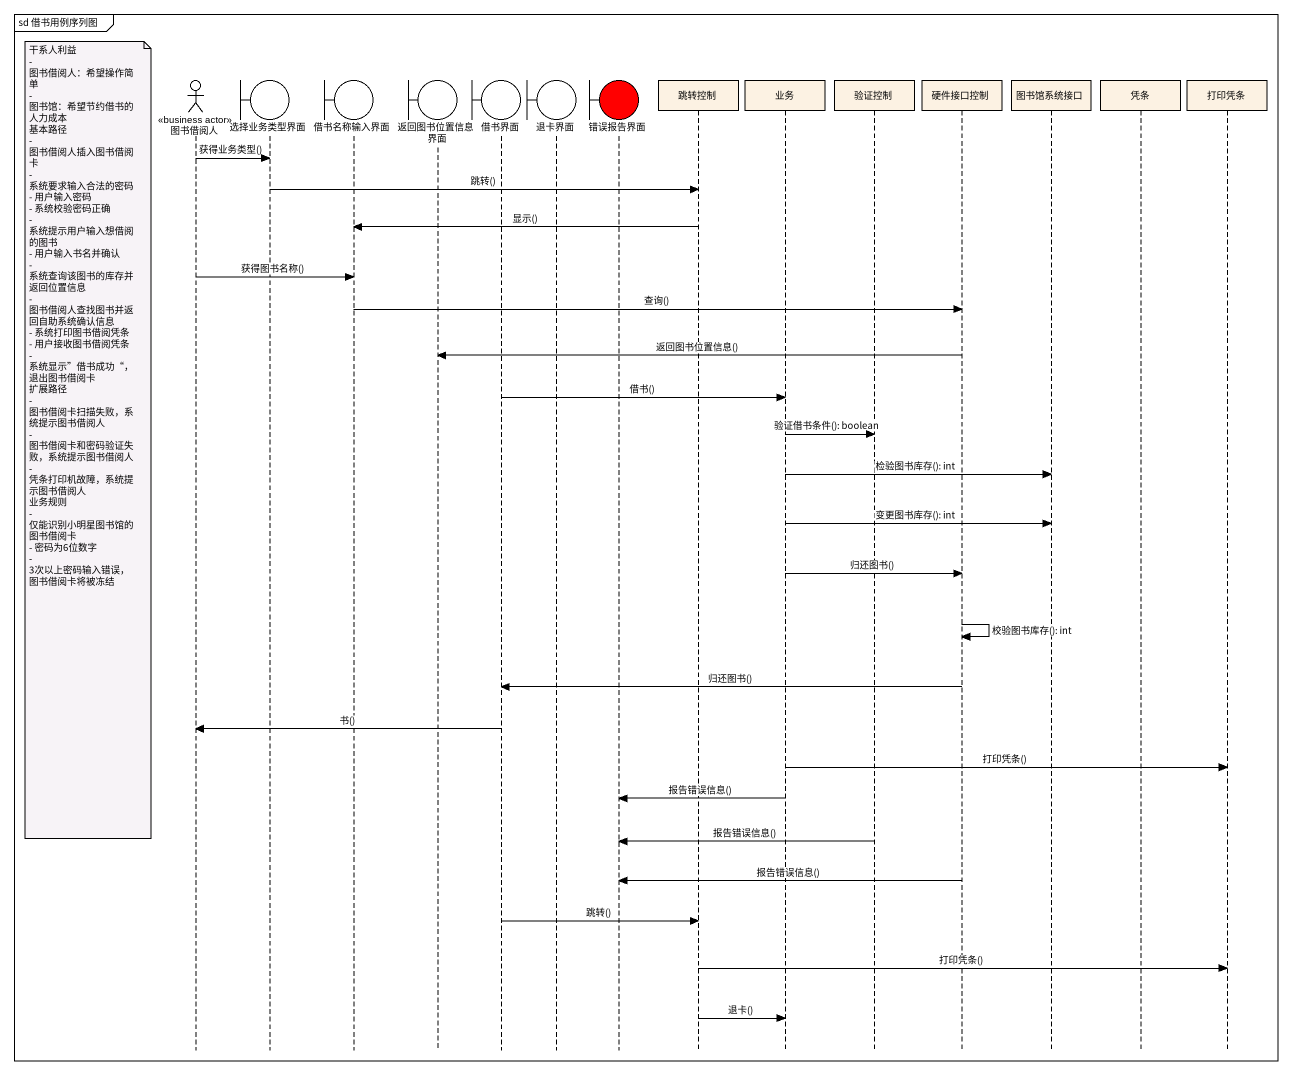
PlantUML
@startuml
mainframe sd 借书用例序列图
hide footbox
actor 图书借阅人 <<business actor>>
boundary 选择业务类型界面
boundary 借书名称输入界面
boundary 返回图书位置信息界面
boundary 借书界面
boundary 退卡界面
boundary 错误报告界面 #FF0000
participant 跳转控制
participant 业务
participant 验证控制
participant 硬件接口控制
participant 图书馆系统接口
participant 凭条
participant 打印凭条

图书借阅人 -> 选择业务类型界面 : 获得业务类型()
选择业务类型界面 -> 跳转控制 : 跳转()
跳转控制 -> 借书名称输入界面 : 显示()
图书借阅人 -> 借书名称输入界面 : 获得图书名称()
借书名称输入界面 -> 硬件接口控制 : 查询()
硬件接口控制 -> 返回图书位置信息界面 : 返回图书位置信息()
借书界面 -> 业务 : 借书()
业务 -> 验证控制 : 验证借书条件(): boolean
note left of 图书借阅人
  干系人利益
  - 图书借阅人：希望操作简单
  - 图书馆：希望节约借书的人力成本
  基本路径
  - 图书借阅人插入图书借阅卡
  - 系统要求输入合法的密码
  - 用户输入密码
  - 系统校验密码正确
  - 系统提示用户输入想借阅的图书
  - 用户输入书名并确认
  - 系统查询该图书的库存并返回位置信息
  - 图书借阅人查找图书并返回自助系统确认信息
  - 系统打印图书借阅凭条
  - 用户接收图书借阅凭条
  - 系统显示”借书成功“，退出图书借阅卡
  扩展路径
  - 图书借阅卡扫描失败，系统提示图书借阅人
  - 图书借阅卡和密码验证失败，系统提示图书借阅人
  - 凭条打印机故障，系统提示图书借阅人
  业务规则
  - 仅能识别小明星图书馆的图书借阅卡
  - 密码为6位数字
  - 3次以上密码输入错误，图书借阅卡将被冻结
end note
业务 -> 图书馆系统接口 : 检验图书库存(): int
业务 -> 图书馆系统接口 : 变更图书库存(): int
业务 -> 硬件接口控制 : 归还图书()
硬件接口控制 -> 硬件接口控制 : 校验图书库存(): int
硬件接口控制 -> 借书界面 : 归还图书()
借书界面 -> 图书借阅人 : 书()
业务 -> 打印凭条 : 打印凭条()
业务 -> 错误报告界面 : 报告错误信息()
验证控制 -> 错误报告界面 : 报告错误信息()
硬件接口控制 -> 错误报告界面 : 报告错误信息()
借书界面 -> 跳转控制 : 跳转()
跳转控制 -> 打印凭条 : 打印凭条()
跳转控制 -> 业务 : 退卡()
@enduml
